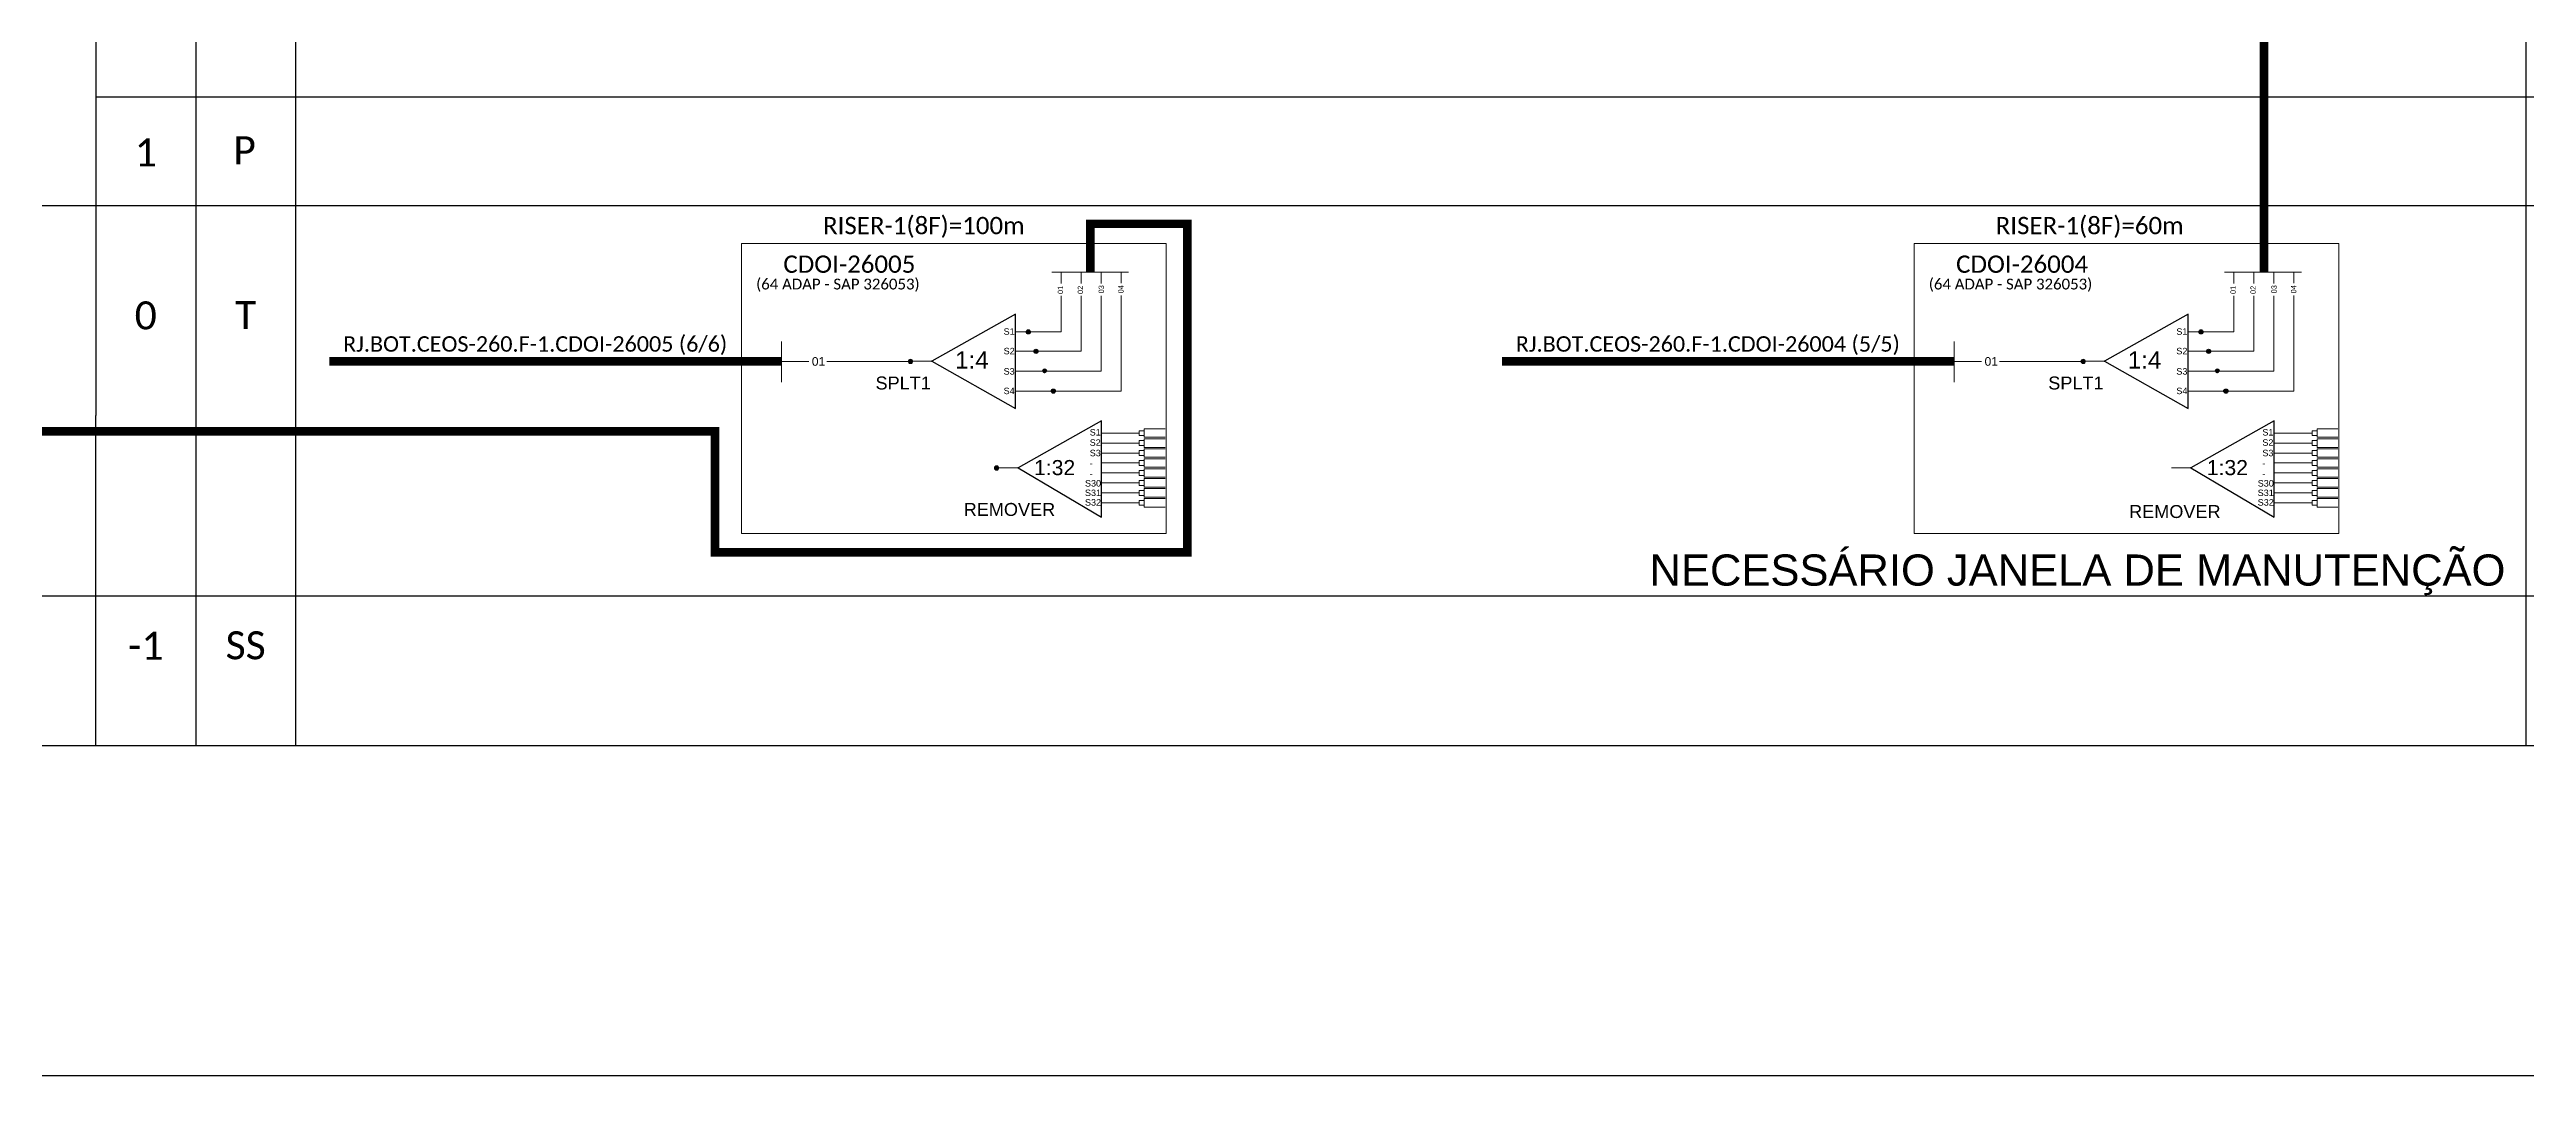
# Model space of a CAD drawing. Header units: metres. Extents: x -1286 to 457, y -500 to 94.
# Drawn here: x -135.8 to 151, y -499.8 to -381 of the extents above; entities that cross this region are included whole.
import ezdxf
from ezdxf.enums import TextEntityAlignment as Align

# ---------------------------------------------------------------- set-up
doc = ezdxf.new("R2010")
doc.units = ezdxf.units.M
doc.styles.add('ARIAL', font='arial.ttf')
doc.styles.add('WMF-Calibri0', font='calibri.ttf')

# ---------------------------------------------------------------- blocks, each defined once
blk = doc.blocks.new('SPLITTER_')
blk.add_point((0, 0))
at = {"style": 'ARIAL', "flags": 4}
blk.add_attdef('SPLT', (0, -3.26), '', height=1.5, dxfattribs=at)

msp = doc.modelspace()

# ---------------------------------------------------------------- hatches: boundary and pattern name
h = msp.add_hatch(color=3)
h.dxf.hatch_style = 1
edge = h.paths.add_edge_path()
edge.add_arc((-22.43, -413.71), 0.242, 0, 360)
h = msp.add_hatch(color=3)
h.dxf.hatch_style = 1
edge = h.paths.add_edge_path()
edge.add_arc((-21.54, -415.96), 0.242, 0, 360)
h = msp.add_hatch(color=3)
h.dxf.hatch_style = 1
edge = h.paths.add_edge_path()
edge.add_arc((113.36, -413.71), 0.242, 0, 360)
h = msp.add_hatch(color=3)
h.dxf.hatch_style = 1
edge = h.paths.add_edge_path()
edge.add_arc((114.24, -415.96), 0.242, 0, 360)
at = {"lineweight": 0}
h = msp.add_hatch(color=3, dxfattribs=at)
h.dxf.hatch_style = 1
edge = h.paths.add_edge_path()
edge.add_arc((-36.07, -417.13), 0.256, 0, 360)
h = msp.add_hatch(color=3)
h.dxf.hatch_style = 1
edge = h.paths.add_edge_path()
edge.add_arc((-20.54, -418.26), 0.242, 0, 360)
h = msp.add_hatch(color=3, dxfattribs=at)
h.dxf.hatch_style = 1
edge = h.paths.add_edge_path()
edge.add_arc((99.72, -417.13), 0.256, 0, 360)
h = msp.add_hatch(color=3)
h.dxf.hatch_style = 1
edge = h.paths.add_edge_path()
edge.add_arc((115.24, -418.26), 0.242, 0, 360)
h = msp.add_hatch(color=3)
h.dxf.hatch_style = 1
edge = h.paths.add_edge_path()
edge.add_arc((-19.54, -420.57), 0.242, 0, 360)
h = msp.add_hatch(color=3)
h.dxf.hatch_style = 1
edge = h.paths.add_edge_path()
edge.add_arc((116.24, -420.57), 0.242, 0, 360)
h = msp.add_hatch(color=3, dxfattribs=at)
h.dxf.hatch_style = 1
edge = h.paths.add_edge_path()
edge.add_arc((-26.1, -429.47), 0.256, 0, 360)

# ---------------------------------------------------------------- linework, layer by layer
for p, q in [((-130.41, -246.46), (-130.41, -423.41)), ((-130.41, -461.65), (-130.41, -423.41)), ((-360.72, -444.29), (192.56, -444.29)), ((192.56, -461.65), (-130.41, -461.65))]:
    msp.add_line(p, q)
msp.add_lwpolyline([(-384.06, -499.81), (456.94, -499.81), (456.94, 94.19), (-384.06, 94.19)], close=True)
for points in [[(-118.84, -230.09), (-118.84, -461.65)], [(-107.26, -461.65), (-107.26, -230.09)], [(150.96, -230.09), (150.96, -461.65)], [(-130.41, -386.5), (192.56, -386.5)], [(-360.72, -399.09), (-147.4, -399.09), (-130.41, -399.09), (192.56, -399.09)], [(-130.41, -461.65), (-147.4, -461.65)]]:
    msp.add_lwpolyline(points)
at = {"color": 5, "const_width": 1}
for points in [[(-219.19, -264.83), (-219.19, -425.23), (-58.71, -425.23), (-58.71, -439.25), (-4.01, -439.25), (-4.03, -401.2), (-15.26, -401.2), (-15.26, -406.79)], [(120.66, -264.81), (120.66, -406.79)]]:
    msp.add_lwpolyline(points, dxfattribs=at)
at = {"color": 5, "lineweight": 0}
for points in [[(-55.64, -403.46), (-6.48, -403.46), (-6.48, -437.06), (-55.64, -437.06)], [(80.14, -403.46), (129.3, -403.46), (129.3, -437.06), (80.14, -437.06)]]:
    msp.add_lwpolyline(points, close=True, dxfattribs=at)
for points in [[(-19.72, -406.79), (-10.81, -406.79)], [(-18.63, -406.79), (-18.63, -408.1)], [(-16.32, -406.79), (-16.32, -408.1)], [(-16.32, -406.79), (-16.32, -408.1)], [(-14, -406.79), (-14, -408.1)], [(-11.69, -406.79), (-11.69, -408.07)], [(116.07, -406.79), (124.98, -406.79)], [(117.15, -406.79), (117.15, -408.1)], [(119.47, -406.79), (119.47, -408.1)], [(119.47, -406.79), (119.47, -408.1)], [(121.78, -406.79), (121.78, -408.1)], [(124.09, -406.79), (124.09, -408.07)], [(-22.45, -413.71), (-18.63, -413.71), (-18.63, -409.53)], [(-21.55, -415.96), (-16.32, -415.96), (-16.32, -409.53)], [(-20.52, -418.26), (-14, -418.26), (-14, -409.53)], [(-19.54, -420.57), (-11.69, -420.57), (-11.69, -409.49)], [(113.33, -413.71), (117.15, -413.71), (117.15, -409.53)], [(114.23, -415.96), (119.47, -415.96), (119.47, -409.53)], [(115.27, -418.26), (121.78, -418.26), (121.78, -409.53)], [(116.24, -420.57), (124.09, -420.57), (124.09, -409.49)], [(-51.01, -419.53), (-51.01, -414.81)], [(84.78, -419.53), (84.78, -414.81)]]:
    msp.add_lwpolyline(points, dxfattribs=at)
at = {"color": 1}
for points in [[(-23.92, -411.67), (-33.59, -417.12), (-23.92, -422.57), (-23.92, -411.67)], [(111.86, -411.67), (102.2, -417.12), (111.86, -422.57), (111.86, -411.67)]]:
    msp.add_lwpolyline(points, dxfattribs=at)
at = {"color": 7, "lineweight": 0}
for points in [[(-23.92, -413.71), (-22.45, -413.71)], [(111.86, -413.71), (113.33, -413.71)], [(-23.92, -415.96), (-21.55, -415.96)], [(-23.92, -418.26), (-20.52, -418.26)], [(111.86, -415.96), (114.23, -415.96)], [(111.86, -418.26), (115.27, -418.26)], [(-23.92, -420.57), (-19.54, -420.57)], [(111.86, -420.57), (116.24, -420.57)]]:
    msp.add_lwpolyline(points, dxfattribs=at)
at = {"color": 5, "lineweight": 0, "const_width": 1}
for points in [[(-103.36, -417.13), (-51.01, -417.13)], [(32.42, -417.13), (84.78, -417.13)]]:
    msp.add_lwpolyline(points, dxfattribs=at)
at = {"color": 3, "lineweight": 0}
for points in [[(-51.01, -417.13), (-47.85, -417.13)], [(-45.77, -417.13), (-36.07, -417.13)], [(84.78, -417.13), (87.94, -417.13)], [(90.01, -417.13), (99.72, -417.13)], [(-9.58, -425.43), (-13.95, -425.43)], [(-13.95, -426.58), (-9.58, -426.58)], [(-9, -424.94), (-9, -425.92)], [(-9, -424.94), (-6.58, -424.94)], [(-9, -425.92), (-6.58, -425.92)], [(-9, -426.09), (-9, -427.08)], [(-9, -426.09), (-6.58, -426.09)], [(-9, -427.08), (-6.58, -427.08)], [(-9, -427.24), (-9, -428.23)], [(-9, -427.24), (-6.58, -427.24)], [(126.21, -425.43), (121.83, -425.43)], [(121.83, -426.58), (126.21, -426.58)], [(126.79, -424.94), (126.79, -425.92)], [(126.79, -424.94), (129.2, -424.94)], [(126.79, -425.92), (129.2, -425.92)], [(126.79, -426.09), (126.79, -427.08)], [(126.79, -426.09), (129.2, -426.09)], [(126.79, -427.08), (129.2, -427.08)], [(126.79, -427.24), (126.79, -428.23)], [(126.79, -427.24), (129.2, -427.24)], [(-23.62, -429.47), (-25.84, -429.47)], [(-23.62, -429.47), (-25.84, -429.47)], [(-13.95, -427.74), (-9.58, -427.74)], [(-13.95, -428.89), (-9.58, -428.89)], [(-13.95, -430.04), (-9.58, -430.04)], [(-9, -428.23), (-6.58, -428.23)], [(-9, -428.4), (-9, -429.38)], [(-9, -428.4), (-6.58, -428.4)], [(-9, -429.38), (-6.58, -429.38)], [(-9, -429.55), (-9, -430.54)], [(-9, -429.55), (-6.58, -429.55)], [(112.17, -429.47), (109.94, -429.47)], [(121.83, -427.74), (126.21, -427.74)], [(121.83, -428.89), (126.21, -428.89)], [(121.83, -430.04), (126.21, -430.04)], [(126.79, -428.23), (129.2, -428.23)], [(126.79, -428.4), (126.79, -429.38)], [(126.79, -428.4), (129.2, -428.4)], [(126.79, -429.38), (129.2, -429.38)], [(126.79, -429.55), (126.79, -430.54)], [(126.79, -429.55), (129.2, -429.55)], [(-13.95, -431.2), (-9.58, -431.2)], [(-13.95, -432.35), (-9.58, -432.35)], [(-9, -430.54), (-6.58, -430.54)], [(-9, -430.7), (-9, -431.69)], [(-9, -430.7), (-6.58, -430.7)], [(-9, -431.69), (-6.58, -431.69)], [(-9, -431.86), (-9, -432.84)], [(-9, -431.86), (-6.58, -431.86)], [(-9, -432.84), (-6.58, -432.84)], [(-9, -433.01), (-9, -434)], [(-9, -433.01), (-6.58, -433.01)], [(121.83, -431.2), (126.21, -431.2)], [(121.83, -432.35), (126.21, -432.35)], [(126.79, -430.54), (129.2, -430.54)], [(126.79, -430.7), (126.79, -431.69)], [(126.79, -430.7), (129.2, -430.7)], [(126.79, -431.69), (129.2, -431.69)], [(126.79, -431.86), (126.79, -432.84)], [(126.79, -431.86), (129.2, -431.86)], [(126.79, -432.84), (129.2, -432.84)], [(126.79, -433.01), (126.79, -434)], [(126.79, -433.01), (129.2, -433.01)], [(-13.95, -433.5), (-9.58, -433.5)], [(-9, -434), (-6.58, -434)], [(121.83, -433.5), (126.21, -433.5)], [(126.79, -434), (129.2, -434)]]:
    msp.add_lwpolyline(points, dxfattribs=at)
at = {"color": 1, "lineweight": 0}
for points in [[(-33.59, -417.12), (-35.81, -417.12)], [(102.2, -417.12), (99.97, -417.12)]]:
    msp.add_lwpolyline(points, dxfattribs=at)
at = {"color": 3}
for points in [[(-13.95, -424.02), (-23.62, -429.47), (-13.95, -435.16), (-13.95, -424.02)], [(121.83, -424.02), (112.17, -429.47), (121.83, -435.16), (121.83, -424.02)]]:
    msp.add_lwpolyline(points, dxfattribs=at)
at = {"color": 3, "lineweight": 0}
for points in [[(-9.58, -425.15), (-9, -425.15), (-9, -425.72), (-9.58, -425.72)], [(-9.58, -426.3), (-9, -426.3), (-9, -426.87), (-9.58, -426.87)], [(126.21, -425.15), (126.79, -425.15), (126.79, -425.72), (126.21, -425.72)], [(126.21, -426.3), (126.79, -426.3), (126.79, -426.87), (126.21, -426.87)], [(-9.58, -427.45), (-9, -427.45), (-9, -428.02), (-9.58, -428.02)], [(-9.58, -428.6), (-9, -428.6), (-9, -429.18), (-9.58, -429.18)], [(-9.58, -429.76), (-9, -429.76), (-9, -430.33), (-9.58, -430.33)], [(126.21, -427.45), (126.79, -427.45), (126.79, -428.02), (126.21, -428.02)], [(126.21, -428.6), (126.79, -428.6), (126.79, -429.18), (126.21, -429.18)], [(126.21, -429.76), (126.79, -429.76), (126.79, -430.33), (126.21, -430.33)], [(-9.58, -430.91), (-9, -430.91), (-9, -431.48), (-9.58, -431.48)], [(-9.58, -432.06), (-9, -432.06), (-9, -432.64), (-9.58, -432.64)], [(126.21, -430.91), (126.79, -430.91), (126.79, -431.48), (126.21, -431.48)], [(126.21, -432.06), (126.79, -432.06), (126.79, -432.64), (126.21, -432.64)], [(-9.58, -433.22), (-9, -433.22), (-9, -433.79), (-9.58, -433.79)], [(126.21, -433.22), (126.79, -433.22), (126.79, -433.79), (126.21, -433.79)]]:
    msp.add_lwpolyline(points, close=True, dxfattribs=at)
at = {"color": 3}
for centre in [(-22.43, -413.71), (-21.54, -415.96), (113.36, -413.71), (114.24, -415.96), (-19.54, -420.57), (116.24, -420.57)]:
    msp.add_circle(centre, 0.242, dxfattribs=at)
at = {"color": 3, "lineweight": 0}
for centre in [(-36.07, -417.13), (99.72, -417.13), (-26.1, -429.47)]:
    msp.add_circle(centre, 0.256, dxfattribs=at)
at = {"color": 3}
for centre in [(-20.54, -418.26), (115.24, -418.26)]:
    msp.add_arc(centre, 0.242, 0, 180.1296, dxfattribs=at)
for p in [(-23.62, -429.47), (112.17, -429.47)]:
    msp.add_point(p)

# ---------------------------------------------------------------- block references
at = {"lineweight": 0}
ref = msp.add_blockref('SPLITTER_', (-33.59, -417.12), dxfattribs=dict(at, xscale=-1))
ref.add_attrib('SPLT', 'SPLT1', (-40.12, -420.38), dxfattribs={"height": 1.5, "style": 'ARIAL'})
ref = msp.add_blockref('SPLITTER_', (102.2, -417.12), dxfattribs=dict(at, xscale=-1))
ref.add_attrib('SPLT', 'SPLT1', (95.67, -420.38), dxfattribs={"height": 1.5, "style": 'ARIAL'})

# ---------------------------------------------------------------- texts
at = {"color": 5, "lineweight": 0, "style": 'WMF-Calibri0'}
for s, p in [('RISER-1(8F)=100m', (-46.2, -402.4)), ('RISER-1(8F)=60m', (89.58, -402.4)), ('CDOI-26005', (-50.79, -406.87)), ('CDOI-26004', (85, -406.87))]:
    msp.add_text(s, height=2, dxfattribs=at).set_placement(p)
for p in [(-44.48, -408.8), (91.3, -408.8)]:
    msp.add_text('(64 ADAP - SAP 326053)', height=1.25, dxfattribs=at).set_placement(p, align=Align.CENTER)
at = {"lineweight": 0, "style": 'ARIAL'}
for s, p in [('01', (-18.71, -408.85)), ('02', (-16.4, -408.85)), ('03', (-13.98, -408.78)), ('04', (-11.71, -408.78)), ('01', (117.07, -408.85)), ('02', (119.39, -408.85)), ('03', (121.81, -408.78)), ('04', (124.08, -408.78))]:
    msp.add_text(s, height=0.617, rotation=90, dxfattribs=at).set_placement(p, align=Align.MIDDLE_CENTER)
at = {"color": 5, "lineweight": 0, "style": 'WMF-Calibri0'}
for s, p in [('RJ.BOT.CEOS-260.F-1.CDOI-26005 (6/6)', (-79.53, -415.11, 3.73)), ('RJ.BOT.CEOS-260.F-1.CDOI-26004 (5/5)', (56.25, -415.11, 3.73))]:
    msp.add_text(s, height=1.7898, dxfattribs=at).set_placement(p, align=Align.MIDDLE_CENTER)
at = {"color": 1, "style": 'ARIAL'}
for s, height, p in [('S1', 0.75, (-25.29, -414.05)), ('S2', 0.75, (-25.29, -416.31)), ('S1', 0.75, (110.5, -414.05)), ('S2', 0.75, (110.5, -416.31)), ('1:4', 2, (-30.9, -417.97)), ('S3', 0.75, (-25.29, -418.66)), ('1:4', 2, (104.88, -417.97)), ('S3', 0.75, (110.5, -418.66)), ('S4', 0.75, (-25.29, -420.92)), ('S4', 0.75, (110.5, -420.92))]:
    msp.add_text(s, height=height, dxfattribs=at).set_placement(p)
at = {"lineweight": 0, "style": 'ARIAL'}
for p in [(-46.72, -417.13), (89.07, -417.13)]:
    msp.add_text('01', height=1, dxfattribs=at).set_placement(p, align=Align.MIDDLE_CENTER)
at = {"color": 3, "style": 'ARIAL'}
for s, height, p in [('S1', 0.75, (-15.32, -425.71)), ('S2', 0.75, (-15.32, -426.9)), ('S1', 0.75, (120.46, -425.71)), ('S2', 0.75, (120.46, -426.9)), ('1:32', 1.75, (-21.76, -430.3)), ('-', 0.75, (-15.32, -429.29)), ('-', 0.75, (-15.32, -430.5)), ('S3', 0.75, (-15.32, -428.11)), ('1:32', 1.75, (114.03, -430.3)), ('S3', 0.75, (120.46, -428.11)), ('-', 0.75, (120.46, -429.29)), ('-', 0.75, (120.46, -430.5)), ('S30', 0.75, (-15.87, -431.62)), ('S31', 0.75, (-15.87, -432.72)), ('S30', 0.75, (119.92, -431.62)), ('S31', 0.75, (119.92, -432.72)), ('REMOVER', 1.5, (-29.91, -435.02)), ('S32', 0.75, (-15.87, -433.83)), ('REMOVER', 1.5, (105.03, -435.26)), ('S32', 0.75, (119.92, -433.83))]:
    msp.add_text(s, height=height, dxfattribs=at).set_placement(p)
at = {"color": 10, "style": 'ARIAL'}
msp.add_text('NECESSÁRIO JANELA DE MANUTENÇÃO', height=3.6069, dxfattribs=at).set_placement((49.5, -443.09))
at = {"color": 7, "style": 'WMF-Calibri0'}
for tag, flags, p in [('1', 4, (-124.62, -392.93)), ('P', 4, (-113.18, -392.68)), ('0', 4, (-124.62, -411.8)), ('T', 12, (-113.05, -411.76)), ('-1', 4, (-124.62, -450.04)), ('SS', 12, (-113.05, -450))]:
    msp.add_attdef(tag, text='XX', height=3.24, dxfattribs=dict(at, flags=flags)).set_placement(p, align=Align.MIDDLE_CENTER)

doc.saveas('drawing.dxf')
